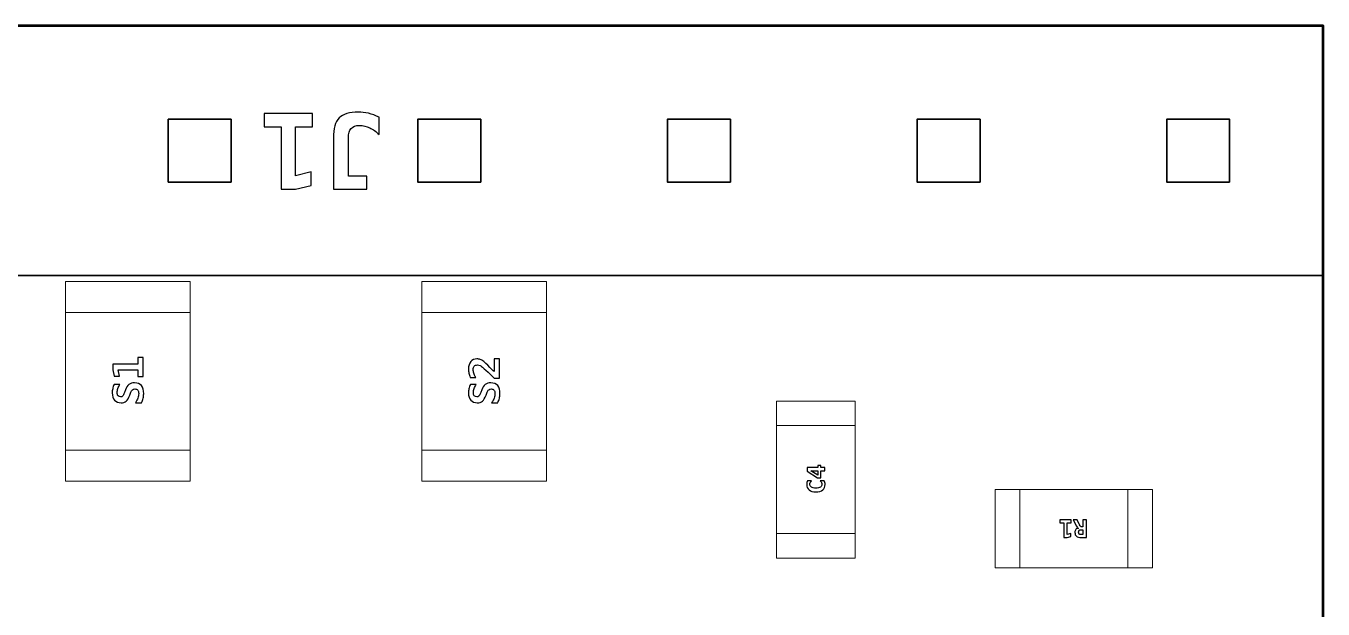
# Model space of a CAD drawing. Header units: centimetres. Extents: x -12.95 to -8.36, y -16.22 to -13.16.
# Drawn here: x -10.961 to -9.641, y -14.525 to -13.931 of the extents above; entities that cross this region are included whole.
import ezdxf

# ---------------------------------------------------------------- set-up
doc = ezdxf.new("R2010")
doc.units = ezdxf.units.CM
doc.header["$MEASUREMENT"] = 0
doc.layers.add('Layer 1', color=7, linetype='Continuous')

msp = doc.modelspace()

# ---------------------------------------------------------------- linework, layer by layer
at = {"layer": 'Layer 1', "color": 7, "lineweight": 35}
for points in [[(-9.64112, -14.18492), (-9.64112, -14.18492), (-11.67312, -14.18492), (-11.67312, -14.18492), (-11.67312, -14.18492), (-11.67312, -14.18492), (-11.67312, -13.93092), (-11.67312, -13.93092), (-11.67312, -13.93092), (-11.67312, -13.93092), (-9.64112, -13.93092), (-9.64112, -13.93092), (-9.64112, -13.93092), (-9.64112, -13.93092), (-9.64112, -14.18492), (-9.64112, -14.18492)], [(-10.75212, -14.08992), (-10.75212, -14.08992), (-10.81612, -14.08992), (-10.81612, -14.08992), (-10.81612, -14.08992), (-10.81612, -14.08992), (-10.81612, -14.02592), (-10.81612, -14.02592), (-10.81612, -14.02592), (-10.81612, -14.02592), (-10.75212, -14.02592), (-10.75212, -14.02592), (-10.75212, -14.02592), (-10.75212, -14.02592), (-10.75212, -14.08992), (-10.75212, -14.08992)], [(-10.49812, -14.08992), (-10.49812, -14.08992), (-10.56212, -14.08992), (-10.56212, -14.08992), (-10.56212, -14.08992), (-10.56212, -14.08992), (-10.56212, -14.02592), (-10.56212, -14.02592), (-10.56212, -14.02592), (-10.56212, -14.02592), (-10.49812, -14.02592), (-10.49812, -14.02592), (-10.49812, -14.02592), (-10.49812, -14.02592), (-10.49812, -14.08992), (-10.49812, -14.08992)], [(-10.24412, -14.08992), (-10.24412, -14.08992), (-10.30812, -14.08992), (-10.30812, -14.08992), (-10.30812, -14.08992), (-10.30812, -14.08992), (-10.30812, -14.02592), (-10.30812, -14.02592), (-10.30812, -14.02592), (-10.30812, -14.02592), (-10.24412, -14.02592), (-10.24412, -14.02592), (-10.24412, -14.02592), (-10.24412, -14.02592), (-10.24412, -14.08992), (-10.24412, -14.08992)], [(-9.99012, -14.08992), (-9.99012, -14.08992), (-10.05412, -14.08992), (-10.05412, -14.08992), (-10.05412, -14.08992), (-10.05412, -14.08992), (-10.05412, -14.02592), (-10.05412, -14.02592), (-10.05412, -14.02592), (-10.05412, -14.02592), (-9.99012, -14.02592), (-9.99012, -14.02592), (-9.99012, -14.02592), (-9.99012, -14.02592), (-9.99012, -14.08992), (-9.99012, -14.08992)], [(-9.73612, -14.08992), (-9.73612, -14.08992), (-9.80012, -14.08992), (-9.80012, -14.08992), (-9.80012, -14.08992), (-9.80012, -14.08992), (-9.80012, -14.02592), (-9.80012, -14.02592), (-9.80012, -14.02592), (-9.80012, -14.02592), (-9.73612, -14.02592), (-9.73612, -14.02592), (-9.73612, -14.02592), (-9.73612, -14.02592), (-9.73612, -14.08992), (-9.73612, -14.08992)]]:
    msp.add_open_spline(points, degree=3, knots=[0, 0, 0, 0, 0.25, 0.25, 0.25, 0.25, 0.5, 0.5, 0.5, 0.5, 0.75, 0.75, 0.75, 0.75, 1, 1, 1, 1], dxfattribs=at)
at = {"layer": 'Layer 1', "color": 7, "lineweight": 53}
msp.add_open_spline([(-11.67308, -15.45492), (-11.67308, -15.45492), (-11.67308, -13.93092), (-11.67308, -13.93092), (-11.67308, -13.93092), (-11.67308, -13.93092), (-9.64108, -13.93092), (-9.64108, -13.93092), (-9.64108, -13.93092), (-9.64108, -13.93092), (-9.64108, -15.45492), (-9.64108, -15.45492), (-9.64108, -15.45492), (-9.64108, -15.45492), (-11.67308, -15.45492), (-11.67308, -15.45492)], degree=3, knots=[0, 0, 0, 0, 0.25, 0.25, 0.25, 0.25, 0.5, 0.5, 0.5, 0.5, 0.75, 0.75, 0.75, 0.75, 1, 1, 1, 1], dxfattribs=at)
at = {"layer": 'Layer 1'}
for points, knots in [([(-10.66936, -14.03353), (-10.66936, -14.03353), (-10.68641, -14.03353), (-10.68641, -14.03353), (-10.68641, -14.03353), (-10.68641, -14.03353), (-10.68641, -14.08361), (-10.68641, -14.08361), (-10.68641, -14.08361), (-10.68641, -14.08361), (-10.67056, -14.07967), (-10.67056, -14.07967), (-10.67056, -14.07967), (-10.67056, -14.07967), (-10.67056, -14.09341), (-10.67056, -14.09341), (-10.67056, -14.09341), (-10.67056, -14.09341), (-10.68652, -14.09724), (-10.68652, -14.09724), (-10.68652, -14.09724), (-10.68652, -14.09724), (-10.70125, -14.09724), (-10.70125, -14.09724), (-10.70125, -14.09724), (-10.70125, -14.09724), (-10.70125, -14.03353), (-10.70125, -14.03353), (-10.70125, -14.03353), (-10.70125, -14.03353), (-10.71831, -14.03353), (-10.71831, -14.03353), (-10.71831, -14.03353), (-10.71831, -14.03353), (-10.71831, -14.02009), (-10.71831, -14.02009), (-10.71831, -14.02009), (-10.71831, -14.02009), (-10.66936, -14.02009), (-10.66936, -14.02009), (-10.66936, -14.02009), (-10.66936, -14.02009), (-10.66936, -14.03353), (-10.66936, -14.03353)], [0, 0, 0, 0, 0.0909091, 0.0909091, 0.0909091, 0.0909091, 0.1818182, 0.1818182, 0.1818182, 0.1818182, 0.2727273, 0.2727273, 0.2727273, 0.2727273, 0.3636364, 0.3636364, 0.3636364, 0.3636364, 0.4545455, 0.4545455, 0.4545455, 0.4545455, 0.5454545, 0.5454545, 0.5454545, 0.5454545, 0.6363636, 0.6363636, 0.6363636, 0.6363636, 0.7272727, 0.7272727, 0.7272727, 0.7272727, 0.8181818, 0.8181818, 0.8181818, 0.8181818, 0.9090909, 0.9090909, 0.9090909, 0.9090909, 1, 1, 1, 1]), ([(-10.60156, -14.02392), (-10.60156, -14.02392), (-10.60156, -14.04159), (-10.60156, -14.04159), (-10.60156, -14.04159), (-10.60452, -14.03856), (-10.60768, -14.03625), (-10.61105, -14.03466), (-10.61105, -14.03466), (-10.6144, -14.03307), (-10.61778, -14.03228), (-10.62121, -14.03228), (-10.62121, -14.03228), (-10.62519, -14.03228), (-10.62812, -14.03328), (-10.62999, -14.03528), (-10.62999, -14.03528), (-10.63184, -14.03727), (-10.63278, -14.04046), (-10.63278, -14.04485), (-10.63278, -14.04485), (-10.63278, -14.04485), (-10.63278, -14.0838), (-10.63278, -14.0838), (-10.63278, -14.0838), (-10.63278, -14.0838), (-10.61412, -14.0838), (-10.61412, -14.0838), (-10.61412, -14.0838), (-10.61412, -14.0838), (-10.61412, -14.09724), (-10.61412, -14.09724), (-10.61412, -14.09724), (-10.61412, -14.09724), (-10.64802, -14.09724), (-10.64802, -14.09724), (-10.64802, -14.09724), (-10.64802, -14.09724), (-10.64802, -14.04485), (-10.64802, -14.04485), (-10.64802, -14.04485), (-10.64802, -14.03544), (-10.64604, -14.02872), (-10.64211, -14.02466), (-10.64211, -14.02466), (-10.63816, -14.02062), (-10.63165, -14.01859), (-10.62258, -14.01859), (-10.62258, -14.01859), (-10.61932, -14.01859), (-10.6159, -14.01903), (-10.61233, -14.01993), (-10.61233, -14.01993), (-10.60877, -14.02083), (-10.60517, -14.02215), (-10.60156, -14.02392)], [0, 0, 0, 0, 0.0714286, 0.0714286, 0.0714286, 0.0714286, 0.1428571, 0.1428571, 0.1428571, 0.1428571, 0.2142857, 0.2142857, 0.2142857, 0.2142857, 0.2857143, 0.2857143, 0.2857143, 0.2857143, 0.3571429, 0.3571429, 0.3571429, 0.3571429, 0.4285714, 0.4285714, 0.4285714, 0.4285714, 0.5, 0.5, 0.5, 0.5, 0.5714286, 0.5714286, 0.5714286, 0.5714286, 0.6428571, 0.6428571, 0.6428571, 0.6428571, 0.7142857, 0.7142857, 0.7142857, 0.7142857, 0.7857143, 0.7857143, 0.7857143, 0.7857143, 0.8571429, 0.8571429, 0.8571429, 0.8571429, 0.9285714, 0.9285714, 0.9285714, 0.9285714, 1, 1, 1, 1])]:
    msp.add_open_spline(points, degree=3, knots=knots, dxfattribs=at)
at = {"layer": 'Layer 1', "color": 7, "lineweight": 9}
for points in [[(-10.92058, -14.39452), (-10.92058, -14.39452), (-10.92058, -14.19132), (-10.92058, -14.19132), (-10.92058, -14.19132), (-10.92058, -14.19132), (-10.79358, -14.19132), (-10.79358, -14.19132), (-10.79358, -14.19132), (-10.79358, -14.19132), (-10.79358, -14.39452), (-10.79358, -14.39452), (-10.79358, -14.39452), (-10.79358, -14.39452), (-10.92058, -14.39452), (-10.92058, -14.39452)], [(-10.55808, -14.39452), (-10.55808, -14.39452), (-10.55808, -14.19132), (-10.55808, -14.19132), (-10.55808, -14.19132), (-10.55808, -14.19132), (-10.43108, -14.19132), (-10.43108, -14.19132), (-10.43108, -14.19132), (-10.43108, -14.19132), (-10.43108, -14.39452), (-10.43108, -14.39452), (-10.43108, -14.39452), (-10.43108, -14.39452), (-10.55808, -14.39452), (-10.55808, -14.39452)], [(-10.92058, -14.36292), (-10.92058, -14.36292), (-10.92058, -14.22292), (-10.92058, -14.22292), (-10.92058, -14.22292), (-10.92058, -14.22292), (-10.79358, -14.22292), (-10.79358, -14.22292), (-10.79358, -14.22292), (-10.79358, -14.22292), (-10.79358, -14.36292), (-10.79358, -14.36292), (-10.79358, -14.36292), (-10.79358, -14.36292), (-10.92058, -14.36292), (-10.92058, -14.36292)], [(-10.55808, -14.36292), (-10.55808, -14.36292), (-10.55808, -14.22292), (-10.55808, -14.22292), (-10.55808, -14.22292), (-10.55808, -14.22292), (-10.43108, -14.22292), (-10.43108, -14.22292), (-10.43108, -14.22292), (-10.43108, -14.22292), (-10.43108, -14.36292), (-10.43108, -14.36292), (-10.43108, -14.36292), (-10.43108, -14.36292), (-10.55808, -14.36292), (-10.55808, -14.36292)], [(-10.19708, -14.47292), (-10.19708, -14.47292), (-10.19708, -14.31292), (-10.19708, -14.31292), (-10.19708, -14.31292), (-10.19708, -14.31292), (-10.11708, -14.31292), (-10.11708, -14.31292), (-10.11708, -14.31292), (-10.11708, -14.31292), (-10.11708, -14.47292), (-10.11708, -14.47292), (-10.11708, -14.47292), (-10.11708, -14.47292), (-10.19708, -14.47292), (-10.19708, -14.47292)], [(-10.19708, -14.44792), (-10.19708, -14.44792), (-10.19708, -14.33792), (-10.19708, -14.33792), (-10.19708, -14.33792), (-10.19708, -14.33792), (-10.11708, -14.33792), (-10.11708, -14.33792), (-10.11708, -14.33792), (-10.11708, -14.33792), (-10.11708, -14.44792), (-10.11708, -14.44792), (-10.11708, -14.44792), (-10.11708, -14.44792), (-10.19708, -14.44792), (-10.19708, -14.44792)], [(-9.81458, -14.48292), (-9.81458, -14.48292), (-9.97458, -14.48292), (-9.97458, -14.48292), (-9.97458, -14.48292), (-9.97458, -14.48292), (-9.97458, -14.40292), (-9.97458, -14.40292), (-9.97458, -14.40292), (-9.97458, -14.40292), (-9.81458, -14.40292), (-9.81458, -14.40292), (-9.81458, -14.40292), (-9.81458, -14.40292), (-9.81458, -14.48292), (-9.81458, -14.48292)], [(-9.83958, -14.48292), (-9.83958, -14.48292), (-9.94958, -14.48292), (-9.94958, -14.48292), (-9.94958, -14.48292), (-9.94958, -14.48292), (-9.94958, -14.40292), (-9.94958, -14.40292), (-9.94958, -14.40292), (-9.94958, -14.40292), (-9.83958, -14.40292), (-9.83958, -14.40292), (-9.83958, -14.40292), (-9.83958, -14.40292), (-9.83958, -14.48292), (-9.83958, -14.48292)]]:
    msp.add_open_spline(points, degree=3, knots=[0, 0, 0, 0, 0.25, 0.25, 0.25, 0.25, 0.5, 0.5, 0.5, 0.5, 0.75, 0.75, 0.75, 0.75, 1, 1, 1, 1], dxfattribs=at)
at = {"layer": 'Layer 1', "color": 250}
for points, knots in [([(-10.84703, -14.28802), (-10.84703, -14.28802), (-10.84703, -14.2812), (-10.84703, -14.2812), (-10.84703, -14.2812), (-10.84703, -14.2812), (-10.86706, -14.2812), (-10.86706, -14.2812), (-10.86706, -14.2812), (-10.86706, -14.2812), (-10.86548, -14.28754), (-10.86548, -14.28754), (-10.86548, -14.28754), (-10.86548, -14.28754), (-10.87098, -14.28754), (-10.87098, -14.28754), (-10.87098, -14.28754), (-10.87098, -14.28754), (-10.87251, -14.28116), (-10.87251, -14.28116), (-10.87251, -14.28116), (-10.87251, -14.28116), (-10.87251, -14.27527), (-10.87251, -14.27527), (-10.87251, -14.27527), (-10.87251, -14.27527), (-10.84703, -14.27527), (-10.84703, -14.27527), (-10.84703, -14.27527), (-10.84703, -14.27527), (-10.84703, -14.26845), (-10.84703, -14.26845), (-10.84703, -14.26845), (-10.84703, -14.26845), (-10.84165, -14.26845), (-10.84165, -14.26845), (-10.84165, -14.26845), (-10.84165, -14.26845), (-10.84165, -14.28802), (-10.84165, -14.28802), (-10.84165, -14.28802), (-10.84165, -14.28802), (-10.84703, -14.28802), (-10.84703, -14.28802)], [0, 0, 0, 0, 0.0909091, 0.0909091, 0.0909091, 0.0909091, 0.1818182, 0.1818182, 0.1818182, 0.1818182, 0.2727273, 0.2727273, 0.2727273, 0.2727273, 0.3636364, 0.3636364, 0.3636364, 0.3636364, 0.4545455, 0.4545455, 0.4545455, 0.4545455, 0.5454545, 0.5454545, 0.5454545, 0.5454545, 0.6363636, 0.6363636, 0.6363636, 0.6363636, 0.7272727, 0.7272727, 0.7272727, 0.7272727, 0.8181818, 0.8181818, 0.8181818, 0.8181818, 0.9090909, 0.9090909, 0.9090909, 0.9090909, 1, 1, 1, 1]), ([(-10.48453, -14.28294), (-10.48453, -14.28294), (-10.48453, -14.26994), (-10.48453, -14.26994), (-10.48453, -14.26994), (-10.48453, -14.26994), (-10.47915, -14.26994), (-10.47915, -14.26994), (-10.47915, -14.26994), (-10.47915, -14.26994), (-10.47915, -14.28953), (-10.47915, -14.28953), (-10.47915, -14.28953), (-10.47915, -14.28953), (-10.48436, -14.28953), (-10.48436, -14.28953), (-10.48436, -14.28953), (-10.48436, -14.28953), (-10.48787, -14.28622), (-10.48787, -14.28622), (-10.48787, -14.28622), (-10.49205, -14.2823), (-10.49461, -14.27992), (-10.49558, -14.27908), (-10.49558, -14.27908), (-10.49677, -14.27805), (-10.49782, -14.2773), (-10.49873, -14.27685), (-10.49873, -14.27685), (-10.49965, -14.27639), (-10.50055, -14.27616), (-10.50145, -14.27616), (-10.50145, -14.27616), (-10.50283, -14.27616), (-10.50389, -14.27658), (-10.50464, -14.27741), (-10.50464, -14.27741), (-10.50539, -14.27824), (-10.50577, -14.27943), (-10.50577, -14.28095), (-10.50577, -14.28095), (-10.50577, -14.28205), (-10.50555, -14.28327), (-10.50512, -14.28462), (-10.50512, -14.28462), (-10.50468, -14.28598), (-10.50405, -14.28739), (-10.50323, -14.28887), (-10.50323, -14.28887), (-10.50323, -14.28887), (-10.50892, -14.28887), (-10.50892, -14.28887), (-10.50892, -14.28887), (-10.50945, -14.28739), (-10.50986, -14.28596), (-10.51014, -14.28454), (-10.51014, -14.28454), (-10.51042, -14.28313), (-10.51057, -14.28177), (-10.51057, -14.28048), (-10.51057, -14.28048), (-10.51057, -14.27721), (-10.5098, -14.27465), (-10.50828, -14.27278), (-10.50828, -14.27278), (-10.50676, -14.27091), (-10.50468, -14.26998), (-10.50205, -14.26998), (-10.50205, -14.26998), (-10.50084, -14.26998), (-10.4997, -14.27019), (-10.49864, -14.27059), (-10.49864, -14.27059), (-10.49758, -14.271), (-10.4964, -14.2717), (-10.49511, -14.27269), (-10.49511, -14.27269), (-10.49417, -14.27342), (-10.49206, -14.27542), (-10.48878, -14.2787), (-10.48878, -14.2787), (-10.48701, -14.28048), (-10.48558, -14.28189), (-10.48453, -14.28294)], [0, 0, 0, 0, 0.047619, 0.047619, 0.047619, 0.047619, 0.0952381, 0.0952381, 0.0952381, 0.0952381, 0.1428571, 0.1428571, 0.1428571, 0.1428571, 0.1904762, 0.1904762, 0.1904762, 0.1904762, 0.2380952, 0.2380952, 0.2380952, 0.2380952, 0.2857143, 0.2857143, 0.2857143, 0.2857143, 0.3333333, 0.3333333, 0.3333333, 0.3333333, 0.3809524, 0.3809524, 0.3809524, 0.3809524, 0.4285714, 0.4285714, 0.4285714, 0.4285714, 0.4761905, 0.4761905, 0.4761905, 0.4761905, 0.5238095, 0.5238095, 0.5238095, 0.5238095, 0.5714286, 0.5714286, 0.5714286, 0.5714286, 0.6190476, 0.6190476, 0.6190476, 0.6190476, 0.6666667, 0.6666667, 0.6666667, 0.6666667, 0.7142857, 0.7142857, 0.7142857, 0.7142857, 0.7619048, 0.7619048, 0.7619048, 0.7619048, 0.8095238, 0.8095238, 0.8095238, 0.8095238, 0.8571429, 0.8571429, 0.8571429, 0.8571429, 0.9047619, 0.9047619, 0.9047619, 0.9047619, 0.952381, 0.952381, 0.952381, 0.952381, 1, 1, 1, 1]), ([(-10.85519, -14.30685), (-10.85636, -14.30992), (-10.85759, -14.312), (-10.85888, -14.31309), (-10.85888, -14.31309), (-10.86017, -14.31418), (-10.8619, -14.31472), (-10.86408, -14.31472), (-10.86408, -14.31472), (-10.86687, -14.31472), (-10.86907, -14.31383), (-10.87067, -14.31204), (-10.87067, -14.31204), (-10.87227, -14.31024), (-10.87307, -14.30779), (-10.87307, -14.30466), (-10.87307, -14.30466), (-10.87307, -14.30324), (-10.8729, -14.30182), (-10.87258, -14.3004), (-10.87258, -14.3004), (-10.87225, -14.29898), (-10.87178, -14.29757), (-10.87115, -14.29618), (-10.87115, -14.29618), (-10.87115, -14.29618), (-10.86519, -14.29618), (-10.86519, -14.29618), (-10.86519, -14.29618), (-10.86612, -14.29749), (-10.86682, -14.29882), (-10.8673, -14.30017), (-10.8673, -14.30017), (-10.86778, -14.30152), (-10.86802, -14.30286), (-10.86802, -14.30418), (-10.86802, -14.30418), (-10.86802, -14.30566), (-10.86773, -14.30679), (-10.86713, -14.30757), (-10.86713, -14.30757), (-10.86654, -14.30835), (-10.86569, -14.30875), (-10.86459, -14.30875), (-10.86459, -14.30875), (-10.86374, -14.30875), (-10.86303, -14.30846), (-10.86248, -14.30789), (-10.86248, -14.30789), (-10.86192, -14.30732), (-10.8613, -14.30612), (-10.86063, -14.3043), (-10.86063, -14.3043), (-10.86063, -14.3043), (-10.85963, -14.30168), (-10.85963, -14.30168), (-10.85963, -14.30168), (-10.85872, -14.2992), (-10.85752, -14.29737), (-10.85601, -14.2962), (-10.85601, -14.2962), (-10.85451, -14.29503), (-10.85262, -14.29445), (-10.85033, -14.29445), (-10.85033, -14.29445), (-10.84722, -14.29445), (-10.8449, -14.29536), (-10.84336, -14.29721), (-10.84336, -14.29721), (-10.84182, -14.29905), (-10.84105, -14.30183), (-10.84105, -14.30554), (-10.84105, -14.30554), (-10.84105, -14.30708), (-10.84123, -14.30861), (-10.8416, -14.31014), (-10.8416, -14.31014), (-10.84197, -14.31168), (-10.8425, -14.31316), (-10.84322, -14.3146), (-10.84322, -14.3146), (-10.84322, -14.3146), (-10.84953, -14.3146), (-10.84953, -14.3146), (-10.84953, -14.3146), (-10.84837, -14.31297), (-10.84751, -14.31139), (-10.84694, -14.30988), (-10.84694, -14.30988), (-10.84638, -14.30835), (-10.84609, -14.30685), (-10.84609, -14.30536), (-10.84609, -14.30536), (-10.84609, -14.30386), (-10.84643, -14.30269), (-10.84712, -14.30187), (-10.84712, -14.30187), (-10.8478, -14.30104), (-10.84875, -14.30063), (-10.84998, -14.30063), (-10.84998, -14.30063), (-10.85091, -14.30063), (-10.85172, -14.3009), (-10.85241, -14.30145), (-10.85241, -14.30145), (-10.85311, -14.302), (-10.85366, -14.3028), (-10.85405, -14.30385), (-10.85405, -14.30385), (-10.85405, -14.30385), (-10.85519, -14.30685), (-10.85519, -14.30685)], [0, 0, 0, 0, 0.0357143, 0.0357143, 0.0357143, 0.0357143, 0.0714286, 0.0714286, 0.0714286, 0.0714286, 0.1071429, 0.1071429, 0.1071429, 0.1071429, 0.1428571, 0.1428571, 0.1428571, 0.1428571, 0.1785714, 0.1785714, 0.1785714, 0.1785714, 0.2142857, 0.2142857, 0.2142857, 0.2142857, 0.25, 0.25, 0.25, 0.25, 0.2857143, 0.2857143, 0.2857143, 0.2857143, 0.3214286, 0.3214286, 0.3214286, 0.3214286, 0.3571429, 0.3571429, 0.3571429, 0.3571429, 0.3928571, 0.3928571, 0.3928571, 0.3928571, 0.4285714, 0.4285714, 0.4285714, 0.4285714, 0.4642857, 0.4642857, 0.4642857, 0.4642857, 0.5, 0.5, 0.5, 0.5, 0.5357143, 0.5357143, 0.5357143, 0.5357143, 0.5714286, 0.5714286, 0.5714286, 0.5714286, 0.6071429, 0.6071429, 0.6071429, 0.6071429, 0.6428571, 0.6428571, 0.6428571, 0.6428571, 0.6785714, 0.6785714, 0.6785714, 0.6785714, 0.7142857, 0.7142857, 0.7142857, 0.7142857, 0.75, 0.75, 0.75, 0.75, 0.7857143, 0.7857143, 0.7857143, 0.7857143, 0.8214286, 0.8214286, 0.8214286, 0.8214286, 0.8571429, 0.8571429, 0.8571429, 0.8571429, 0.8928571, 0.8928571, 0.8928571, 0.8928571, 0.9285714, 0.9285714, 0.9285714, 0.9285714, 0.9642857, 0.9642857, 0.9642857, 0.9642857, 1, 1, 1, 1]), ([(-10.49269, -14.30685), (-10.49386, -14.30992), (-10.49509, -14.312), (-10.49638, -14.31309), (-10.49638, -14.31309), (-10.49767, -14.31418), (-10.4994, -14.31472), (-10.50158, -14.31472), (-10.50158, -14.31472), (-10.50437, -14.31472), (-10.50657, -14.31383), (-10.50817, -14.31204), (-10.50817, -14.31204), (-10.50977, -14.31024), (-10.51057, -14.30779), (-10.51057, -14.30466), (-10.51057, -14.30466), (-10.51057, -14.30324), (-10.5104, -14.30182), (-10.51008, -14.3004), (-10.51008, -14.3004), (-10.50975, -14.29898), (-10.50928, -14.29757), (-10.50865, -14.29618), (-10.50865, -14.29618), (-10.50865, -14.29618), (-10.50269, -14.29618), (-10.50269, -14.29618), (-10.50269, -14.29618), (-10.50362, -14.29749), (-10.50432, -14.29882), (-10.5048, -14.30017), (-10.5048, -14.30017), (-10.50528, -14.30152), (-10.50552, -14.30286), (-10.50552, -14.30418), (-10.50552, -14.30418), (-10.50552, -14.30566), (-10.50523, -14.30679), (-10.50463, -14.30757), (-10.50463, -14.30757), (-10.50404, -14.30835), (-10.50319, -14.30875), (-10.50209, -14.30875), (-10.50209, -14.30875), (-10.50124, -14.30875), (-10.50053, -14.30846), (-10.49998, -14.30789), (-10.49998, -14.30789), (-10.49942, -14.30732), (-10.4988, -14.30612), (-10.49813, -14.3043), (-10.49813, -14.3043), (-10.49813, -14.3043), (-10.49713, -14.30168), (-10.49713, -14.30168), (-10.49713, -14.30168), (-10.49622, -14.2992), (-10.49502, -14.29737), (-10.49351, -14.2962), (-10.49351, -14.2962), (-10.49201, -14.29503), (-10.49012, -14.29445), (-10.48783, -14.29445), (-10.48783, -14.29445), (-10.48472, -14.29445), (-10.4824, -14.29536), (-10.48086, -14.29721), (-10.48086, -14.29721), (-10.47932, -14.29905), (-10.47855, -14.30183), (-10.47855, -14.30554), (-10.47855, -14.30554), (-10.47855, -14.30708), (-10.47873, -14.30861), (-10.4791, -14.31014), (-10.4791, -14.31014), (-10.47947, -14.31168), (-10.48, -14.31316), (-10.48072, -14.3146), (-10.48072, -14.3146), (-10.48072, -14.3146), (-10.48703, -14.3146), (-10.48703, -14.3146), (-10.48703, -14.3146), (-10.48587, -14.31297), (-10.48501, -14.31139), (-10.48444, -14.30988), (-10.48444, -14.30988), (-10.48388, -14.30835), (-10.48359, -14.30685), (-10.48359, -14.30536), (-10.48359, -14.30536), (-10.48359, -14.30386), (-10.48393, -14.30269), (-10.48462, -14.30187), (-10.48462, -14.30187), (-10.4853, -14.30104), (-10.48625, -14.30063), (-10.48748, -14.30063), (-10.48748, -14.30063), (-10.48841, -14.30063), (-10.48922, -14.3009), (-10.48991, -14.30145), (-10.48991, -14.30145), (-10.49061, -14.302), (-10.49116, -14.3028), (-10.49155, -14.30385), (-10.49155, -14.30385), (-10.49155, -14.30385), (-10.49269, -14.30685), (-10.49269, -14.30685)], [0, 0, 0, 0, 0.0357143, 0.0357143, 0.0357143, 0.0357143, 0.0714286, 0.0714286, 0.0714286, 0.0714286, 0.1071429, 0.1071429, 0.1071429, 0.1071429, 0.1428571, 0.1428571, 0.1428571, 0.1428571, 0.1785714, 0.1785714, 0.1785714, 0.1785714, 0.2142857, 0.2142857, 0.2142857, 0.2142857, 0.25, 0.25, 0.25, 0.25, 0.2857143, 0.2857143, 0.2857143, 0.2857143, 0.3214286, 0.3214286, 0.3214286, 0.3214286, 0.3571429, 0.3571429, 0.3571429, 0.3571429, 0.3928571, 0.3928571, 0.3928571, 0.3928571, 0.4285714, 0.4285714, 0.4285714, 0.4285714, 0.4642857, 0.4642857, 0.4642857, 0.4642857, 0.5, 0.5, 0.5, 0.5, 0.5357143, 0.5357143, 0.5357143, 0.5357143, 0.5714286, 0.5714286, 0.5714286, 0.5714286, 0.6071429, 0.6071429, 0.6071429, 0.6071429, 0.6428571, 0.6428571, 0.6428571, 0.6428571, 0.6785714, 0.6785714, 0.6785714, 0.6785714, 0.7142857, 0.7142857, 0.7142857, 0.7142857, 0.75, 0.75, 0.75, 0.75, 0.7857143, 0.7857143, 0.7857143, 0.7857143, 0.8214286, 0.8214286, 0.8214286, 0.8214286, 0.8571429, 0.8571429, 0.8571429, 0.8571429, 0.8928571, 0.8928571, 0.8928571, 0.8928571, 0.9285714, 0.9285714, 0.9285714, 0.9285714, 0.9642857, 0.9642857, 0.9642857, 0.9642857, 1, 1, 1, 1]), ([(-10.16611, -14.38428), (-10.16611, -14.38428), (-10.16611, -14.38056), (-10.16611, -14.38056), (-10.16611, -14.38056), (-10.16611, -14.38056), (-10.15504, -14.38056), (-10.15504, -14.38056), (-10.15504, -14.38056), (-10.15504, -14.38056), (-10.15504, -14.37858), (-10.15504, -14.37858), (-10.15504, -14.37858), (-10.15504, -14.37858), (-10.15199, -14.37858), (-10.15199, -14.37858), (-10.15199, -14.37858), (-10.15199, -14.37858), (-10.15199, -14.38056), (-10.15199, -14.38056), (-10.15199, -14.38056), (-10.15199, -14.38056), (-10.14811, -14.38056), (-10.14811, -14.38056), (-10.14811, -14.38056), (-10.14811, -14.38056), (-10.14811, -14.38397), (-10.14811, -14.38397), (-10.14811, -14.38397), (-10.14811, -14.38397), (-10.15199, -14.38397), (-10.15199, -14.38397), (-10.15199, -14.38397), (-10.15199, -14.38397), (-10.15199, -14.39111), (-10.15199, -14.39111), (-10.15199, -14.39111), (-10.15199, -14.39111), (-10.15544, -14.39111), (-10.15544, -14.39111), (-10.15544, -14.39111), (-10.15544, -14.39111), (-10.16611, -14.38428), (-10.16611, -14.38428)], [0, 0, 0, 0, 0.0909091, 0.0909091, 0.0909091, 0.0909091, 0.1818182, 0.1818182, 0.1818182, 0.1818182, 0.2727273, 0.2727273, 0.2727273, 0.2727273, 0.3636364, 0.3636364, 0.3636364, 0.3636364, 0.4545455, 0.4545455, 0.4545455, 0.4545455, 0.5454545, 0.5454545, 0.5454545, 0.5454545, 0.6363636, 0.6363636, 0.6363636, 0.6363636, 0.7272727, 0.7272727, 0.7272727, 0.7272727, 0.8181818, 0.8181818, 0.8181818, 0.8181818, 0.9090909, 0.9090909, 0.9090909, 0.9090909, 1, 1, 1, 1]), ([(-10.16215, -14.38397), (-10.16215, -14.38397), (-10.15504, -14.38852), (-10.15504, -14.38852), (-10.15504, -14.38852), (-10.15504, -14.38852), (-10.15504, -14.38397), (-10.15504, -14.38397), (-10.15504, -14.38397), (-10.15504, -14.38397), (-10.16215, -14.38397), (-10.16215, -14.38397)], [0, 0, 0, 0, 0.3333333, 0.3333333, 0.3333333, 0.3333333, 0.6666667, 0.6666667, 0.6666667, 0.6666667, 1, 1, 1, 1]), ([(-10.14863, -14.39417), (-10.14834, -14.39473), (-10.14812, -14.39532), (-10.14798, -14.39594), (-10.14798, -14.39594), (-10.14783, -14.39656), (-10.14776, -14.39721), (-10.14776, -14.39789), (-10.14776, -14.39789), (-10.14776, -14.40032), (-10.14856, -14.40218), (-10.15016, -14.40345), (-10.15016, -14.40345), (-10.15176, -14.40473), (-10.15407, -14.40537), (-10.15709, -14.40537), (-10.15709, -14.40537), (-10.16012, -14.40537), (-10.16243, -14.40473), (-10.16404, -14.40345), (-10.16404, -14.40345), (-10.16564, -14.40218), (-10.16643, -14.40032), (-10.16643, -14.39789), (-10.16643, -14.39789), (-10.16643, -14.39721), (-10.16636, -14.39655), (-10.16622, -14.39593), (-10.16622, -14.39593), (-10.16607, -14.3953), (-10.16585, -14.39472), (-10.16557, -14.39417), (-10.16557, -14.39417), (-10.16557, -14.39417), (-10.16161, -14.39417), (-10.16161, -14.39417), (-10.16161, -14.39417), (-10.16218, -14.39478), (-10.16259, -14.39537), (-10.16285, -14.39595), (-10.16285, -14.39595), (-10.16311, -14.39652), (-10.16324, -14.39711), (-10.16324, -14.39773), (-10.16324, -14.39773), (-10.16324, -14.39903), (-10.16272, -14.40001), (-10.16169, -14.40067), (-10.16169, -14.40067), (-10.16066, -14.40134), (-10.15913, -14.40167), (-10.15709, -14.40167), (-10.15709, -14.40167), (-10.15506, -14.40167), (-10.15354, -14.40134), (-10.1525, -14.40067), (-10.1525, -14.40067), (-10.15147, -14.40001), (-10.15095, -14.39903), (-10.15095, -14.39773), (-10.15095, -14.39773), (-10.15095, -14.39711), (-10.15109, -14.39652), (-10.15134, -14.39595), (-10.15134, -14.39595), (-10.15161, -14.39537), (-10.15202, -14.39478), (-10.15258, -14.39417), (-10.15258, -14.39417), (-10.15258, -14.39417), (-10.14863, -14.39417), (-10.14863, -14.39417)], [0, 0, 0, 0, 0.0555556, 0.0555556, 0.0555556, 0.0555556, 0.1111111, 0.1111111, 0.1111111, 0.1111111, 0.1666667, 0.1666667, 0.1666667, 0.1666667, 0.2222222, 0.2222222, 0.2222222, 0.2222222, 0.2777778, 0.2777778, 0.2777778, 0.2777778, 0.3333333, 0.3333333, 0.3333333, 0.3333333, 0.3888889, 0.3888889, 0.3888889, 0.3888889, 0.4444444, 0.4444444, 0.4444444, 0.4444444, 0.5, 0.5, 0.5, 0.5, 0.5555556, 0.5555556, 0.5555556, 0.5555556, 0.6111111, 0.6111111, 0.6111111, 0.6111111, 0.6666667, 0.6666667, 0.6666667, 0.6666667, 0.7222222, 0.7222222, 0.7222222, 0.7222222, 0.7777778, 0.7777778, 0.7777778, 0.7777778, 0.8333333, 0.8333333, 0.8333333, 0.8333333, 0.8888889, 0.8888889, 0.8888889, 0.8888889, 0.9444444, 0.9444444, 0.9444444, 0.9444444, 1, 1, 1, 1]), ([(-9.89743, -14.43706), (-9.89743, -14.43706), (-9.90141, -14.43706), (-9.90141, -14.43706), (-9.90141, -14.43706), (-9.90141, -14.43706), (-9.90141, -14.44874), (-9.90141, -14.44874), (-9.90141, -14.44874), (-9.90141, -14.44874), (-9.89771, -14.44782), (-9.89771, -14.44782), (-9.89771, -14.44782), (-9.89771, -14.44782), (-9.89771, -14.45103), (-9.89771, -14.45103), (-9.89771, -14.45103), (-9.89771, -14.45103), (-9.90143, -14.45192), (-9.90143, -14.45192), (-9.90143, -14.45192), (-9.90143, -14.45192), (-9.90487, -14.45192), (-9.90487, -14.45192), (-9.90487, -14.45192), (-9.90487, -14.45192), (-9.90487, -14.43706), (-9.90487, -14.43706), (-9.90487, -14.43706), (-9.90487, -14.43706), (-9.90885, -14.43706), (-9.90885, -14.43706), (-9.90885, -14.43706), (-9.90885, -14.43706), (-9.90885, -14.43392), (-9.90885, -14.43392), (-9.90885, -14.43392), (-9.90885, -14.43392), (-9.89743, -14.43392), (-9.89743, -14.43392), (-9.89743, -14.43392), (-9.89743, -14.43392), (-9.89743, -14.43706), (-9.89743, -14.43706)], [0, 0, 0, 0, 0.0909091, 0.0909091, 0.0909091, 0.0909091, 0.1818182, 0.1818182, 0.1818182, 0.1818182, 0.2727273, 0.2727273, 0.2727273, 0.2727273, 0.3636364, 0.3636364, 0.3636364, 0.3636364, 0.4545455, 0.4545455, 0.4545455, 0.4545455, 0.5454545, 0.5454545, 0.5454545, 0.5454545, 0.6363636, 0.6363636, 0.6363636, 0.6363636, 0.7272727, 0.7272727, 0.7272727, 0.7272727, 0.8181818, 0.8181818, 0.8181818, 0.8181818, 0.9090909, 0.9090909, 0.9090909, 0.9090909, 1, 1, 1, 1]), ([(-9.89003, -14.44242), (-9.89038, -14.44235), (-9.89069, -14.44218), (-9.89095, -14.44192), (-9.89095, -14.44192), (-9.89121, -14.44166), (-9.89153, -14.44115), (-9.89191, -14.44039), (-9.89191, -14.44039), (-9.89191, -14.44039), (-9.89517, -14.43392), (-9.89517, -14.43392), (-9.89517, -14.43392), (-9.89517, -14.43392), (-9.89126, -14.43392), (-9.89126, -14.43392), (-9.89126, -14.43392), (-9.89126, -14.43392), (-9.88909, -14.43846), (-9.88909, -14.43846), (-9.88909, -14.43846), (-9.88902, -14.43859), (-9.88894, -14.43877), (-9.88883, -14.43899), (-9.88883, -14.43899), (-9.8882, -14.44035), (-9.88745, -14.44103), (-9.88659, -14.44103), (-9.88659, -14.44103), (-9.88659, -14.44103), (-9.88546, -14.44103), (-9.88546, -14.44103), (-9.88546, -14.44103), (-9.88546, -14.44103), (-9.88546, -14.43392), (-9.88546, -14.43392), (-9.88546, -14.43392), (-9.88546, -14.43392), (-9.8819, -14.43392), (-9.8819, -14.43392), (-9.8819, -14.43392), (-9.8819, -14.43392), (-9.8819, -14.45192), (-9.8819, -14.45192), (-9.8819, -14.45192), (-9.8819, -14.45192), (-9.88704, -14.45192), (-9.88704, -14.45192), (-9.88704, -14.45192), (-9.88935, -14.45192), (-9.89102, -14.45151), (-9.89202, -14.45069), (-9.89202, -14.45069), (-9.89303, -14.44987), (-9.89354, -14.44854), (-9.89354, -14.44668), (-9.89354, -14.44668), (-9.89354, -14.44545), (-9.89324, -14.44446), (-9.89263, -14.44373), (-9.89263, -14.44373), (-9.89203, -14.443), (-9.89116, -14.44256), (-9.89003, -14.44242)], [0, 0, 0, 0, 0.0625, 0.0625, 0.0625, 0.0625, 0.125, 0.125, 0.125, 0.125, 0.1875, 0.1875, 0.1875, 0.1875, 0.25, 0.25, 0.25, 0.25, 0.3125, 0.3125, 0.3125, 0.3125, 0.375, 0.375, 0.375, 0.375, 0.4375, 0.4375, 0.4375, 0.4375, 0.5, 0.5, 0.5, 0.5, 0.5625, 0.5625, 0.5625, 0.5625, 0.625, 0.625, 0.625, 0.625, 0.6875, 0.6875, 0.6875, 0.6875, 0.75, 0.75, 0.75, 0.75, 0.8125, 0.8125, 0.8125, 0.8125, 0.875, 0.875, 0.875, 0.875, 0.9375, 0.9375, 0.9375, 0.9375, 1, 1, 1, 1]), ([(-9.88546, -14.44893), (-9.88546, -14.44893), (-9.88546, -14.44402), (-9.88546, -14.44402), (-9.88546, -14.44402), (-9.88546, -14.44402), (-9.88714, -14.44402), (-9.88714, -14.44402), (-9.88714, -14.44402), (-9.88811, -14.44402), (-9.88881, -14.44421), (-9.88923, -14.44459), (-9.88923, -14.44459), (-9.88965, -14.44498), (-9.88986, -14.44561), (-9.88986, -14.44648), (-9.88986, -14.44648), (-9.88986, -14.44736), (-9.88965, -14.44799), (-9.88923, -14.44836), (-9.88923, -14.44836), (-9.88881, -14.44874), (-9.88811, -14.44893), (-9.88714, -14.44893), (-9.88714, -14.44893), (-9.88714, -14.44893), (-9.88546, -14.44893), (-9.88546, -14.44893)], [0, 0, 0, 0, 0.1428571, 0.1428571, 0.1428571, 0.1428571, 0.2857143, 0.2857143, 0.2857143, 0.2857143, 0.4285714, 0.4285714, 0.4285714, 0.4285714, 0.5714286, 0.5714286, 0.5714286, 0.5714286, 0.7142857, 0.7142857, 0.7142857, 0.7142857, 0.8571429, 0.8571429, 0.8571429, 0.8571429, 1, 1, 1, 1])]:
    msp.add_open_spline(points, degree=3, knots=knots, dxfattribs=at)

doc.saveas('drawing.dxf')
